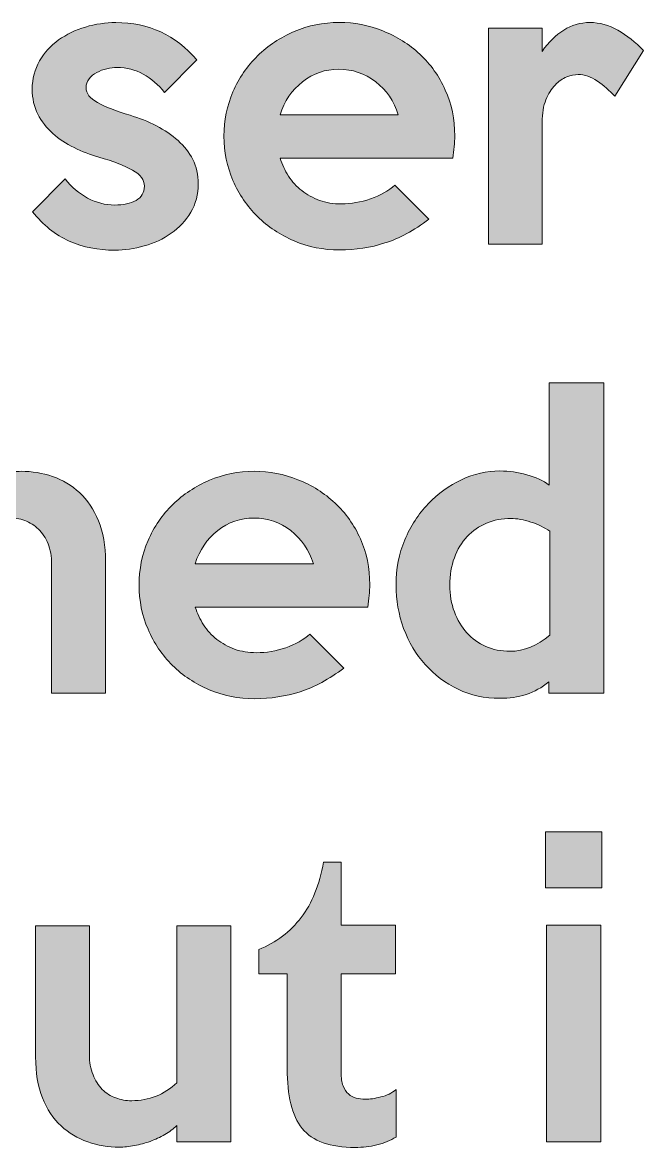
# Model space of a CAD drawing. Header units: inches. Extents: x -195 to 784, y 103 to 204.
# Drawn here: x 395.8 to 404.1, y 122.42 to 137.46 of the extents above; entities that cross this region are included whole.
import ezdxf

# ---------------------------------------------------------------- set-up
doc = ezdxf.new("R2010")
doc.units = ezdxf.units.IN
doc.header["$MEASUREMENT"] = 0
doc.layers.add('Layer 1', color=7, linetype='Continuous')

# ---------------------------------------------------------------- blocks, each defined once
blk = doc.blocks.new('block 13')
at = {"layer": 'Layer 1', "true_color": 0xffffff}
h = blk.add_hatch(color=7, dxfattribs=at)
h.dxf.hatch_style = 2
edge = h.paths.add_edge_path()
edge.add_spline(control_points=[(398.146, 135.303), (398.146, 135.16), (398.112, 135.032), (398.046, 134.921), (397.979, 134.809), (397.892, 134.716), (397.785, 134.641), (397.679, 134.565), (397.558, 134.509), (397.425, 134.471), (397.291, 134.433), (397.159, 134.414), (397.029, 134.414), (396.809, 134.414), (396.606, 134.454), (396.42, 134.536), (396.234, 134.618), (396.072, 134.749), (395.931, 134.929), (395.931, 134.929), (396.366, 135.368), (396.366, 135.368), (396.453, 135.258), (396.553, 135.172), (396.666, 135.111), (396.779, 135.049), (396.901, 135.018), (397.031, 135.018), (397.144, 135.018), (397.239, 135.039), (397.314, 135.081), (397.389, 135.123), (397.426, 135.185), (397.426, 135.269), (397.426, 135.355), (397.373, 135.428), (397.266, 135.486), (397.16, 135.544), (397.009, 135.602), (396.816, 135.659), (396.703, 135.692), (396.593, 135.734), (396.486, 135.786), (396.38, 135.837), (396.285, 135.901), (396.201, 135.976), (396.118, 136.051), (396.051, 136.136), (396.001, 136.233), (395.951, 136.329), (395.926, 136.441), (395.926, 136.568), (395.926, 136.708), (395.959, 136.834), (396.024, 136.945), (396.088, 137.057), (396.174, 137.15), (396.279, 137.225), (396.384, 137.3), (396.504, 137.358), (396.638, 137.398), (396.772, 137.438), (396.907, 137.458), (397.044, 137.458), (397.485, 137.458), (397.845, 137.291), (398.126, 136.958), (398.126, 136.958), (397.696, 136.523), (397.696, 136.523), (397.613, 136.626), (397.518, 136.708), (397.411, 136.768), (397.304, 136.828), (397.187, 136.858), (397.061, 136.858), (397.018, 136.858), (396.971, 136.852), (396.923, 136.84), (396.875, 136.829), (396.83, 136.812), (396.788, 136.79), (396.746, 136.768), (396.712, 136.74), (396.686, 136.705), (396.659, 136.67), (396.646, 136.631), (396.646, 136.588), (396.646, 136.511), (396.697, 136.444), (396.799, 136.388), (396.9, 136.331), (397.046, 136.275), (397.236, 136.218), (397.359, 136.181), (397.476, 136.135), (397.586, 136.078), (397.696, 136.021), (397.792, 135.956), (397.876, 135.88), (397.959, 135.806), (398.025, 135.721), (398.073, 135.625), (398.121, 135.531), (398.146, 135.423), (398.146, 135.303)], knot_values=[0, 0, 0, 0, 1, 1, 1, 2, 2, 2, 3, 3, 3, 4, 4, 4, 5, 5, 5, 6, 6, 6, 7, 7, 7, 8, 8, 8, 9, 9, 9, 10, 10, 10, 11, 11, 11, 12, 12, 12, 13, 13, 13, 14, 14, 14, 15, 15, 15, 16, 16, 16, 17, 17, 17, 18, 18, 18, 19, 19, 19, 20, 20, 20, 21, 21, 21, 22, 22, 22, 23, 23, 23, 24, 24, 24, 25, 25, 25, 26, 26, 26, 27, 27, 27, 28, 28, 28, 29, 29, 29, 30, 30, 30, 31, 31, 31, 32, 32, 32, 33, 33, 33, 34, 34, 34, 35, 35, 35, 35], degree=3, periodic=1)
h = blk.add_hatch(color=7, dxfattribs=at)
h.dxf.hatch_style = 2
edge = h.paths.add_edge_path()
edge.add_spline(control_points=[(401.576, 135.943), (401.576, 135.897), (401.573, 135.848), (401.569, 135.798), (401.563, 135.748), (401.558, 135.697), (401.551, 135.644), (401.551, 135.644), (399.241, 135.644), (399.241, 135.644), (399.267, 135.56), (399.305, 135.481), (399.353, 135.406), (399.402, 135.331), (399.461, 135.266), (399.531, 135.211), (399.6, 135.156), (399.68, 135.113), (399.768, 135.081), (399.856, 135.049), (399.954, 135.033), (400.061, 135.033), (400.191, 135.033), (400.32, 135.056), (400.451, 135.101), (400.581, 135.146), (400.689, 135.207), (400.776, 135.283), (400.776, 135.283), (401.231, 134.828), (401.231, 134.828), (401.031, 134.678), (400.835, 134.573), (400.643, 134.511), (400.451, 134.449), (400.249, 134.418), (400.036, 134.418), (399.819, 134.418), (399.616, 134.458), (399.428, 134.539), (399.24, 134.619), (399.076, 134.727), (398.938, 134.864), (398.799, 135.001), (398.69, 135.161), (398.61, 135.346), (398.53, 135.531), (398.49, 135.728), (398.49, 135.939), (398.49, 136.149), (398.53, 136.346), (398.61, 136.531), (398.69, 136.716), (398.8, 136.877), (398.94, 137.014), (399.08, 137.15), (399.244, 137.258), (399.431, 137.339), (399.617, 137.419), (399.817, 137.459), (400.03, 137.459), (400.233, 137.459), (400.428, 137.422), (400.615, 137.346), (400.802, 137.271), (400.967, 137.167), (401.11, 137.034), (401.254, 136.901), (401.367, 136.741), (401.45, 136.556), (401.533, 136.371), (401.576, 136.166), (401.576, 135.943)], knot_values=[0, 0, 0, 0, 1, 1, 1, 2, 2, 2, 3, 3, 3, 4, 4, 4, 5, 5, 5, 6, 6, 6, 7, 7, 7, 8, 8, 8, 9, 9, 9, 10, 10, 10, 11, 11, 11, 12, 12, 12, 13, 13, 13, 14, 14, 14, 15, 15, 15, 16, 16, 16, 17, 17, 17, 18, 18, 18, 19, 19, 19, 20, 20, 20, 21, 21, 21, 22, 22, 22, 23, 23, 23, 24, 24, 24, 24], degree=3, periodic=1)
edge = h.paths.add_edge_path()
edge.add_spline(control_points=[(400.821, 136.224), (400.765, 136.407), (400.663, 136.555), (400.519, 136.666), (400.374, 136.778), (400.209, 136.834), (400.026, 136.834), (399.846, 136.834), (399.684, 136.778), (399.541, 136.666), (399.398, 136.554), (399.298, 136.407), (399.241, 136.224), (399.241, 136.224), (400.821, 136.224), (400.821, 136.224)], knot_values=[0, 0, 0, 0, 1, 1, 1, 2, 2, 2, 3, 3, 3, 4, 4, 4, 5, 5, 5, 5], degree=3, periodic=1)
h = blk.add_hatch(color=7, dxfattribs=at)
h.dxf.hatch_style = 2
edge = h.paths.add_edge_path()
edge.add_spline(control_points=[(404.1, 137.083), (404.1, 137.083), (403.716, 136.473), (403.716, 136.473), (403.646, 136.55), (403.568, 136.618), (403.483, 136.676), (403.398, 136.734), (403.313, 136.763), (403.226, 136.763), (403.179, 136.763), (403.129, 136.753), (403.073, 136.731), (403.018, 136.709), (402.966, 136.673), (402.918, 136.623), (402.87, 136.573), (402.829, 136.507), (402.796, 136.425), (402.762, 136.344), (402.745, 136.243), (402.745, 136.123), (402.745, 136.123), (402.745, 134.493), (402.745, 134.493), (402.745, 134.493), (402.026, 134.493), (402.026, 134.493), (402.026, 134.493), (402.026, 137.383), (402.026, 137.383), (402.026, 137.383), (402.745, 137.383), (402.745, 137.383), (402.745, 137.383), (402.745, 137.073), (402.745, 137.073), (402.832, 137.196), (402.928, 137.291), (403.033, 137.358), (403.138, 137.425), (403.256, 137.458), (403.386, 137.458), (403.512, 137.458), (403.636, 137.424), (403.758, 137.356), (403.88, 137.287), (403.994, 137.196), (404.1, 137.083)], knot_values=[0, 0, 0, 0, 1, 1, 1, 2, 2, 2, 3, 3, 3, 4, 4, 4, 5, 5, 5, 6, 6, 6, 7, 7, 7, 8, 8, 8, 9, 9, 9, 10, 10, 10, 11, 11, 11, 12, 12, 12, 13, 13, 13, 14, 14, 14, 15, 15, 15, 16, 16, 16, 16], degree=3, periodic=1)
at = {"layer": 'Layer 1', "lineweight": 0}
for points, knots in [([(398.146, 135.303), (398.146, 135.16), (398.112, 135.032), (398.046, 134.921), (397.979, 134.809), (397.892, 134.716), (397.785, 134.641), (397.679, 134.565), (397.558, 134.509), (397.425, 134.471), (397.291, 134.433), (397.159, 134.414), (397.029, 134.414), (396.809, 134.414), (396.606, 134.454), (396.42, 134.536), (396.234, 134.618), (396.072, 134.749), (395.931, 134.929), (395.931, 134.929), (396.366, 135.368), (396.366, 135.368), (396.453, 135.258), (396.553, 135.172), (396.666, 135.111), (396.779, 135.049), (396.901, 135.018), (397.031, 135.018), (397.144, 135.018), (397.239, 135.039), (397.314, 135.081), (397.389, 135.123), (397.426, 135.185), (397.426, 135.269), (397.426, 135.355), (397.373, 135.428), (397.266, 135.486), (397.16, 135.544), (397.009, 135.602), (396.816, 135.659), (396.703, 135.692), (396.593, 135.734), (396.486, 135.786), (396.38, 135.837), (396.285, 135.901), (396.201, 135.976), (396.118, 136.051), (396.051, 136.136), (396.001, 136.233), (395.951, 136.329), (395.926, 136.441), (395.926, 136.568), (395.926, 136.708), (395.959, 136.834), (396.024, 136.945), (396.088, 137.057), (396.174, 137.15), (396.279, 137.225), (396.384, 137.3), (396.504, 137.358), (396.638, 137.398), (396.772, 137.438), (396.907, 137.458), (397.044, 137.458), (397.485, 137.458), (397.845, 137.291), (398.126, 136.958), (398.126, 136.958), (397.696, 136.523), (397.696, 136.523), (397.613, 136.626), (397.518, 136.708), (397.411, 136.768), (397.304, 136.828), (397.187, 136.858), (397.061, 136.858), (397.018, 136.858), (396.971, 136.852), (396.923, 136.84), (396.875, 136.829), (396.83, 136.812), (396.788, 136.79), (396.746, 136.768), (396.712, 136.74), (396.686, 136.705), (396.659, 136.67), (396.646, 136.631), (396.646, 136.588), (396.646, 136.511), (396.697, 136.444), (396.799, 136.388), (396.9, 136.331), (397.046, 136.275), (397.236, 136.218), (397.359, 136.181), (397.476, 136.135), (397.586, 136.078), (397.696, 136.021), (397.792, 135.956), (397.876, 135.88), (397.959, 135.806), (398.025, 135.721), (398.073, 135.625), (398.121, 135.531), (398.146, 135.423), (398.146, 135.303)], [0, 0, 0, 0, 1, 1, 1, 2, 2, 2, 3, 3, 3, 4, 4, 4, 5, 5, 5, 6, 6, 6, 7, 7, 7, 8, 8, 8, 9, 9, 9, 10, 10, 10, 11, 11, 11, 12, 12, 12, 13, 13, 13, 14, 14, 14, 15, 15, 15, 16, 16, 16, 17, 17, 17, 18, 18, 18, 19, 19, 19, 20, 20, 20, 21, 21, 21, 22, 22, 22, 23, 23, 23, 24, 24, 24, 25, 25, 25, 26, 26, 26, 27, 27, 27, 28, 28, 28, 29, 29, 29, 30, 30, 30, 31, 31, 31, 32, 32, 32, 33, 33, 33, 34, 34, 34, 35, 35, 35, 35]), ([(401.576, 135.943), (401.576, 135.897), (401.573, 135.848), (401.569, 135.798), (401.563, 135.748), (401.558, 135.697), (401.551, 135.644), (401.551, 135.644), (399.241, 135.644), (399.241, 135.644), (399.267, 135.56), (399.305, 135.481), (399.353, 135.406), (399.402, 135.331), (399.461, 135.266), (399.531, 135.211), (399.6, 135.156), (399.68, 135.113), (399.768, 135.081), (399.856, 135.049), (399.954, 135.033), (400.061, 135.033), (400.191, 135.033), (400.32, 135.056), (400.451, 135.101), (400.581, 135.146), (400.689, 135.207), (400.776, 135.283), (400.776, 135.283), (401.231, 134.828), (401.231, 134.828), (401.031, 134.678), (400.835, 134.573), (400.643, 134.511), (400.451, 134.449), (400.249, 134.418), (400.036, 134.418), (399.819, 134.418), (399.616, 134.458), (399.428, 134.539), (399.24, 134.619), (399.076, 134.727), (398.938, 134.864), (398.799, 135.001), (398.69, 135.161), (398.61, 135.346), (398.53, 135.531), (398.49, 135.728), (398.49, 135.939), (398.49, 136.149), (398.53, 136.346), (398.61, 136.531), (398.69, 136.716), (398.8, 136.877), (398.94, 137.014), (399.08, 137.15), (399.244, 137.258), (399.431, 137.339), (399.617, 137.419), (399.817, 137.459), (400.03, 137.459), (400.233, 137.459), (400.428, 137.422), (400.615, 137.346), (400.802, 137.271), (400.967, 137.167), (401.11, 137.034), (401.254, 136.901), (401.367, 136.741), (401.45, 136.556), (401.533, 136.371), (401.576, 136.166), (401.576, 135.943)], [0, 0, 0, 0, 1, 1, 1, 2, 2, 2, 3, 3, 3, 4, 4, 4, 5, 5, 5, 6, 6, 6, 7, 7, 7, 8, 8, 8, 9, 9, 9, 10, 10, 10, 11, 11, 11, 12, 12, 12, 13, 13, 13, 14, 14, 14, 15, 15, 15, 16, 16, 16, 17, 17, 17, 18, 18, 18, 19, 19, 19, 20, 20, 20, 21, 21, 21, 22, 22, 22, 23, 23, 23, 24, 24, 24, 24]), ([(404.1, 137.083), (404.1, 137.083), (403.716, 136.473), (403.716, 136.473), (403.646, 136.55), (403.568, 136.618), (403.483, 136.676), (403.398, 136.734), (403.313, 136.763), (403.226, 136.763), (403.179, 136.763), (403.129, 136.753), (403.073, 136.731), (403.018, 136.709), (402.966, 136.673), (402.918, 136.623), (402.87, 136.573), (402.829, 136.507), (402.796, 136.425), (402.762, 136.344), (402.745, 136.243), (402.745, 136.123), (402.745, 136.123), (402.745, 134.493), (402.745, 134.493), (402.745, 134.493), (402.026, 134.493), (402.026, 134.493), (402.026, 134.493), (402.026, 137.383), (402.026, 137.383), (402.026, 137.383), (402.745, 137.383), (402.745, 137.383), (402.745, 137.383), (402.745, 137.073), (402.745, 137.073), (402.832, 137.196), (402.928, 137.291), (403.033, 137.358), (403.138, 137.425), (403.256, 137.458), (403.386, 137.458), (403.512, 137.458), (403.636, 137.424), (403.758, 137.356), (403.88, 137.287), (403.994, 137.196), (404.1, 137.083)], [0, 0, 0, 0, 1, 1, 1, 2, 2, 2, 3, 3, 3, 4, 4, 4, 5, 5, 5, 6, 6, 6, 7, 7, 7, 8, 8, 8, 9, 9, 9, 10, 10, 10, 11, 11, 11, 12, 12, 12, 13, 13, 13, 14, 14, 14, 15, 15, 15, 16, 16, 16, 16]), ([(400.821, 136.224), (400.765, 136.407), (400.663, 136.555), (400.519, 136.666), (400.374, 136.778), (400.209, 136.834), (400.026, 136.834), (399.846, 136.834), (399.684, 136.778), (399.541, 136.666), (399.398, 136.554), (399.298, 136.407), (399.241, 136.224), (399.241, 136.224), (400.821, 136.224), (400.821, 136.224)], [0, 0, 0, 0, 1, 1, 1, 2, 2, 2, 3, 3, 3, 4, 4, 4, 5, 5, 5, 5])]:
    blk.add_open_spline(points, degree=3, knots=knots, dxfattribs=at)
blk = doc.blocks.new('block 14')
at = {"layer": 'Layer 1', "true_color": 0xffffff}
h = blk.add_hatch(color=7, dxfattribs=at)
h.dxf.hatch_style = 2
edge = h.paths.add_edge_path()
edge.add_spline(control_points=[(403.571, 128.493), (403.571, 128.493), (402.835, 128.493), (402.835, 128.493), (402.835, 128.493), (402.835, 128.643), (402.835, 128.643), (402.742, 128.566), (402.64, 128.51), (402.53, 128.475), (402.421, 128.44), (402.303, 128.423), (402.18, 128.423), (401.977, 128.423), (401.79, 128.463), (401.621, 128.545), (401.451, 128.627), (401.304, 128.737), (401.181, 128.876), (401.057, 129.014), (400.962, 129.175), (400.893, 129.358), (400.825, 129.541), (400.791, 129.735), (400.791, 129.938), (400.791, 130.155), (400.83, 130.356), (400.908, 130.541), (400.986, 130.726), (401.091, 130.886), (401.221, 131.023), (401.351, 131.16), (401.499, 131.267), (401.666, 131.346), (401.833, 131.424), (402.004, 131.463), (402.18, 131.463), (402.304, 131.463), (402.424, 131.446), (402.541, 131.413), (402.657, 131.379), (402.757, 131.333), (402.841, 131.273), (402.841, 131.273), (402.841, 132.643), (402.841, 132.643), (402.841, 132.643), (403.571, 132.643), (403.571, 132.643), (403.571, 132.643), (403.571, 128.493), (403.571, 128.493), (403.571, 128.493), (403.571, 128.493), (403.571, 128.493)], knot_values=[0, 0, 0, 0, 1, 1, 1, 2, 2, 2, 3, 3, 3, 4, 4, 4, 5, 5, 5, 6, 6, 6, 7, 7, 7, 8, 8, 8, 9, 9, 9, 10, 10, 10, 11, 11, 11, 12, 12, 12, 13, 13, 13, 14, 14, 14, 15, 15, 15, 16, 16, 16, 17, 17, 17, 18, 18, 18, 18], degree=3, periodic=1)
edge = h.paths.add_edge_path()
edge.add_spline(control_points=[(402.846, 129.268), (402.846, 129.268), (402.846, 130.658), (402.846, 130.658), (402.812, 130.681), (402.774, 130.703), (402.73, 130.725), (402.687, 130.747), (402.641, 130.765), (402.595, 130.78), (402.548, 130.795), (402.501, 130.806), (402.454, 130.815), (402.407, 130.824), (402.366, 130.828), (402.329, 130.828), (402.209, 130.828), (402.099, 130.806), (402, 130.765), (401.902, 130.723), (401.816, 130.664), (401.742, 130.585), (401.668, 130.506), (401.612, 130.413), (401.571, 130.302), (401.531, 130.193), (401.511, 130.071), (401.511, 129.937), (401.511, 129.808), (401.531, 129.688), (401.571, 129.58), (401.612, 129.472), (401.667, 129.378), (401.737, 129.3), (401.807, 129.221), (401.892, 129.16), (401.991, 129.117), (402.089, 129.074), (402.197, 129.052), (402.314, 129.052), (402.504, 129.053), (402.682, 129.124), (402.846, 129.268)], knot_values=[0, 0, 0, 0, 1, 1, 1, 2, 2, 2, 3, 3, 3, 4, 4, 4, 5, 5, 5, 6, 6, 6, 7, 7, 7, 8, 8, 8, 9, 9, 9, 10, 10, 10, 11, 11, 11, 12, 12, 12, 13, 13, 13, 14, 14, 14, 14], degree=3, periodic=1)
h = blk.add_hatch(color=7, dxfattribs=at)
h.dxf.hatch_style = 2
edge = h.paths.add_edge_path()
edge.add_spline(control_points=[(400.44, 129.943), (400.44, 129.896), (400.438, 129.848), (400.433, 129.798), (400.428, 129.748), (400.422, 129.696), (400.416, 129.643), (400.416, 129.643), (398.106, 129.643), (398.106, 129.643), (398.132, 129.56), (398.17, 129.48), (398.218, 129.406), (398.266, 129.331), (398.325, 129.266), (398.395, 129.211), (398.466, 129.156), (398.544, 129.112), (398.633, 129.08), (398.722, 129.049), (398.819, 129.033), (398.925, 129.033), (399.055, 129.033), (399.186, 129.055), (399.316, 129.1), (399.445, 129.145), (399.554, 129.206), (399.64, 129.283), (399.64, 129.283), (400.095, 128.828), (400.095, 128.828), (399.895, 128.678), (399.7, 128.572), (399.508, 128.511), (399.316, 128.449), (399.114, 128.418), (398.9, 128.418), (398.684, 128.418), (398.481, 128.458), (398.293, 128.538), (398.104, 128.619), (397.941, 128.726), (397.802, 128.863), (397.664, 129), (397.555, 129.161), (397.475, 129.346), (397.395, 129.531), (397.355, 129.728), (397.355, 129.938), (397.355, 130.148), (397.395, 130.346), (397.475, 130.531), (397.555, 130.716), (397.665, 130.876), (397.805, 131.014), (397.945, 131.15), (398.108, 131.258), (398.295, 131.338), (398.482, 131.418), (398.682, 131.458), (398.895, 131.458), (399.098, 131.458), (399.293, 131.421), (399.48, 131.346), (399.667, 131.271), (399.832, 131.167), (399.975, 131.034), (400.118, 130.9), (400.232, 130.741), (400.315, 130.556), (400.399, 130.371), (400.44, 130.166), (400.44, 129.943)], knot_values=[0, 0, 0, 0, 1, 1, 1, 2, 2, 2, 3, 3, 3, 4, 4, 4, 5, 5, 5, 6, 6, 6, 7, 7, 7, 8, 8, 8, 9, 9, 9, 10, 10, 10, 11, 11, 11, 12, 12, 12, 13, 13, 13, 14, 14, 14, 15, 15, 15, 16, 16, 16, 17, 17, 17, 18, 18, 18, 19, 19, 19, 20, 20, 20, 21, 21, 21, 22, 22, 22, 23, 23, 23, 24, 24, 24, 24], degree=3, periodic=1)
edge = h.paths.add_edge_path()
edge.add_spline(control_points=[(399.686, 130.223), (399.629, 130.407), (399.528, 130.554), (399.383, 130.666), (399.238, 130.777), (399.074, 130.833), (398.891, 130.833), (398.711, 130.833), (398.549, 130.777), (398.406, 130.666), (398.262, 130.554), (398.163, 130.407), (398.106, 130.223), (398.106, 130.223), (399.686, 130.223), (399.686, 130.223)], knot_values=[0, 0, 0, 0, 1, 1, 1, 2, 2, 2, 3, 3, 3, 4, 4, 4, 5, 5, 5, 5], degree=3, periodic=1)
h = blk.add_hatch(color=7, dxfattribs=at)
h.dxf.hatch_style = 2
edge = h.paths.add_edge_path()
edge.add_spline(control_points=[(396.906, 128.493), (396.906, 128.493), (396.186, 128.493), (396.186, 128.493), (396.186, 128.493), (396.186, 130.218), (396.186, 130.218), (396.186, 130.321), (396.17, 130.412), (396.138, 130.49), (396.106, 130.568), (396.063, 130.634), (396.01, 130.685), (395.957, 130.737), (395.895, 130.775), (395.826, 130.8), (395.758, 130.825), (395.687, 130.838), (395.613, 130.838), (395.503, 130.838), (395.394, 130.818), (395.287, 130.78), (395.18, 130.742), (395.083, 130.681), (394.996, 130.597), (394.996, 130.597), (394.996, 128.492), (394.996, 128.492), (394.996, 128.492), (394.276, 128.492), (394.276, 128.492), (394.276, 128.492), (394.276, 131.383), (394.276, 131.383), (394.276, 131.383), (394.996, 131.383), (394.996, 131.383), (394.996, 131.383), (395.001, 131.168), (395.001, 131.168), (395.044, 131.211), (395.097, 131.251), (395.161, 131.287), (395.224, 131.324), (395.29, 131.355), (395.358, 131.38), (395.427, 131.405), (395.497, 131.425), (395.569, 131.437), (395.64, 131.451), (395.709, 131.458), (395.776, 131.458), (395.923, 131.458), (396.063, 131.435), (396.199, 131.388), (396.334, 131.341), (396.454, 131.27), (396.558, 131.173), (396.664, 131.076), (396.748, 130.951), (396.812, 130.798), (396.875, 130.644), (396.907, 130.463), (396.907, 130.253), (396.907, 130.253), (396.907, 128.493), (396.907, 128.493), (396.907, 128.493), (396.906, 128.493), (396.906, 128.493)], knot_values=[0, 0, 0, 0, 1, 1, 1, 2, 2, 2, 3, 3, 3, 4, 4, 4, 5, 5, 5, 6, 6, 6, 7, 7, 7, 8, 8, 8, 9, 9, 9, 10, 10, 10, 11, 11, 11, 12, 12, 12, 13, 13, 13, 14, 14, 14, 15, 15, 15, 16, 16, 16, 17, 17, 17, 18, 18, 18, 19, 19, 19, 20, 20, 20, 21, 21, 21, 22, 22, 22, 23, 23, 23, 23], degree=3, periodic=1)
at = {"layer": 'Layer 1', "lineweight": 0}
for points, knots in [([(403.571, 128.493), (403.571, 128.493), (402.835, 128.493), (402.835, 128.493), (402.835, 128.493), (402.835, 128.643), (402.835, 128.643), (402.742, 128.566), (402.64, 128.51), (402.53, 128.475), (402.421, 128.44), (402.303, 128.423), (402.18, 128.423), (401.977, 128.423), (401.79, 128.463), (401.621, 128.545), (401.451, 128.627), (401.304, 128.737), (401.181, 128.876), (401.057, 129.014), (400.962, 129.175), (400.893, 129.358), (400.825, 129.541), (400.791, 129.735), (400.791, 129.938), (400.791, 130.155), (400.83, 130.356), (400.908, 130.541), (400.986, 130.726), (401.091, 130.886), (401.221, 131.023), (401.351, 131.16), (401.499, 131.267), (401.666, 131.346), (401.833, 131.424), (402.004, 131.463), (402.18, 131.463), (402.304, 131.463), (402.424, 131.446), (402.541, 131.413), (402.657, 131.379), (402.757, 131.333), (402.841, 131.273), (402.841, 131.273), (402.841, 132.643), (402.841, 132.643), (402.841, 132.643), (403.571, 132.643), (403.571, 132.643), (403.571, 132.643), (403.571, 128.493), (403.571, 128.493), (403.571, 128.493), (403.571, 128.493), (403.571, 128.493)], [0, 0, 0, 0, 1, 1, 1, 2, 2, 2, 3, 3, 3, 4, 4, 4, 5, 5, 5, 6, 6, 6, 7, 7, 7, 8, 8, 8, 9, 9, 9, 10, 10, 10, 11, 11, 11, 12, 12, 12, 13, 13, 13, 14, 14, 14, 15, 15, 15, 16, 16, 16, 17, 17, 17, 18, 18, 18, 18]), ([(400.44, 129.943), (400.44, 129.896), (400.438, 129.848), (400.433, 129.798), (400.428, 129.748), (400.422, 129.696), (400.416, 129.643), (400.416, 129.643), (398.106, 129.643), (398.106, 129.643), (398.132, 129.56), (398.17, 129.48), (398.218, 129.406), (398.266, 129.331), (398.325, 129.266), (398.395, 129.211), (398.466, 129.156), (398.544, 129.112), (398.633, 129.08), (398.722, 129.049), (398.819, 129.033), (398.925, 129.033), (399.055, 129.033), (399.186, 129.055), (399.316, 129.1), (399.445, 129.145), (399.554, 129.206), (399.64, 129.283), (399.64, 129.283), (400.095, 128.828), (400.095, 128.828), (399.895, 128.678), (399.7, 128.572), (399.508, 128.511), (399.316, 128.449), (399.114, 128.418), (398.9, 128.418), (398.684, 128.418), (398.481, 128.458), (398.293, 128.538), (398.104, 128.619), (397.941, 128.726), (397.802, 128.863), (397.664, 129), (397.555, 129.161), (397.475, 129.346), (397.395, 129.531), (397.355, 129.728), (397.355, 129.938), (397.355, 130.148), (397.395, 130.346), (397.475, 130.531), (397.555, 130.716), (397.665, 130.876), (397.805, 131.014), (397.945, 131.15), (398.108, 131.258), (398.295, 131.338), (398.482, 131.418), (398.682, 131.458), (398.895, 131.458), (399.098, 131.458), (399.293, 131.421), (399.48, 131.346), (399.667, 131.271), (399.832, 131.167), (399.975, 131.034), (400.118, 130.9), (400.232, 130.741), (400.315, 130.556), (400.399, 130.371), (400.44, 130.166), (400.44, 129.943)], [0, 0, 0, 0, 1, 1, 1, 2, 2, 2, 3, 3, 3, 4, 4, 4, 5, 5, 5, 6, 6, 6, 7, 7, 7, 8, 8, 8, 9, 9, 9, 10, 10, 10, 11, 11, 11, 12, 12, 12, 13, 13, 13, 14, 14, 14, 15, 15, 15, 16, 16, 16, 17, 17, 17, 18, 18, 18, 19, 19, 19, 20, 20, 20, 21, 21, 21, 22, 22, 22, 23, 23, 23, 24, 24, 24, 24]), ([(396.906, 128.493), (396.906, 128.493), (396.186, 128.493), (396.186, 128.493), (396.186, 128.493), (396.186, 130.218), (396.186, 130.218), (396.186, 130.321), (396.17, 130.412), (396.138, 130.49), (396.106, 130.568), (396.063, 130.634), (396.01, 130.685), (395.957, 130.737), (395.895, 130.775), (395.826, 130.8), (395.758, 130.825), (395.687, 130.838), (395.613, 130.838), (395.503, 130.838), (395.394, 130.818), (395.287, 130.78), (395.18, 130.742), (395.083, 130.681), (394.996, 130.597), (394.996, 130.597), (394.996, 128.492), (394.996, 128.492), (394.996, 128.492), (394.276, 128.492), (394.276, 128.492), (394.276, 128.492), (394.276, 131.383), (394.276, 131.383), (394.276, 131.383), (394.996, 131.383), (394.996, 131.383), (394.996, 131.383), (395.001, 131.168), (395.001, 131.168), (395.044, 131.211), (395.097, 131.251), (395.161, 131.287), (395.224, 131.324), (395.29, 131.355), (395.358, 131.38), (395.427, 131.405), (395.497, 131.425), (395.569, 131.437), (395.64, 131.451), (395.709, 131.458), (395.776, 131.458), (395.923, 131.458), (396.063, 131.435), (396.199, 131.388), (396.334, 131.341), (396.454, 131.27), (396.558, 131.173), (396.664, 131.076), (396.748, 130.951), (396.812, 130.798), (396.875, 130.644), (396.907, 130.463), (396.907, 130.253), (396.907, 130.253), (396.907, 128.493), (396.907, 128.493), (396.907, 128.493), (396.906, 128.493), (396.906, 128.493)], [0, 0, 0, 0, 1, 1, 1, 2, 2, 2, 3, 3, 3, 4, 4, 4, 5, 5, 5, 6, 6, 6, 7, 7, 7, 8, 8, 8, 9, 9, 9, 10, 10, 10, 11, 11, 11, 12, 12, 12, 13, 13, 13, 14, 14, 14, 15, 15, 15, 16, 16, 16, 17, 17, 17, 18, 18, 18, 19, 19, 19, 20, 20, 20, 21, 21, 21, 22, 22, 22, 23, 23, 23, 23]), ([(399.686, 130.223), (399.629, 130.407), (399.528, 130.554), (399.383, 130.666), (399.238, 130.777), (399.074, 130.833), (398.891, 130.833), (398.711, 130.833), (398.549, 130.777), (398.406, 130.666), (398.262, 130.554), (398.163, 130.407), (398.106, 130.223), (398.106, 130.223), (399.686, 130.223), (399.686, 130.223)], [0, 0, 0, 0, 1, 1, 1, 2, 2, 2, 3, 3, 3, 4, 4, 4, 5, 5, 5, 5]), ([(402.846, 129.268), (402.846, 129.268), (402.846, 130.658), (402.846, 130.658), (402.812, 130.681), (402.774, 130.703), (402.73, 130.725), (402.687, 130.747), (402.641, 130.765), (402.595, 130.78), (402.548, 130.795), (402.501, 130.806), (402.454, 130.815), (402.407, 130.824), (402.366, 130.828), (402.329, 130.828), (402.209, 130.828), (402.099, 130.806), (402, 130.765), (401.902, 130.723), (401.816, 130.664), (401.742, 130.585), (401.668, 130.506), (401.612, 130.413), (401.571, 130.302), (401.531, 130.193), (401.511, 130.071), (401.511, 129.937), (401.511, 129.808), (401.531, 129.688), (401.571, 129.58), (401.612, 129.472), (401.667, 129.378), (401.737, 129.3), (401.807, 129.221), (401.892, 129.16), (401.991, 129.117), (402.089, 129.074), (402.197, 129.052), (402.314, 129.052), (402.504, 129.053), (402.682, 129.124), (402.846, 129.268)], [0, 0, 0, 0, 1, 1, 1, 2, 2, 2, 3, 3, 3, 4, 4, 4, 5, 5, 5, 6, 6, 6, 7, 7, 7, 8, 8, 8, 9, 9, 9, 10, 10, 10, 11, 11, 11, 12, 12, 12, 13, 13, 13, 14, 14, 14, 14])]:
    blk.add_open_spline(points, degree=3, knots=knots, dxfattribs=at)
blk = doc.blocks.new('block 15')
at = {"layer": 'Layer 1', "true_color": 0xffffff}
h = blk.add_hatch(color=7, dxfattribs=at)
h.dxf.hatch_style = 2
h.paths.add_polyline_path([(403.541, 125.888), (402.791, 125.888), (402.791, 126.638), (403.541, 126.638)])
h.paths.add_polyline_path([(403.531, 122.493), (402.801, 122.493), (402.801, 125.388), (403.531, 125.388)])
h = blk.add_hatch(color=7, dxfattribs=at)
h.dxf.hatch_style = 2
edge = h.paths.add_edge_path()
edge.add_spline(control_points=[(400.791, 122.558), (400.718, 122.511), (400.633, 122.477), (400.536, 122.453), (400.439, 122.429), (400.343, 122.418), (400.246, 122.418), (400.076, 122.418), (399.933, 122.439), (399.816, 122.48), (399.699, 122.522), (399.606, 122.586), (399.536, 122.673), (399.466, 122.759), (399.415, 122.869), (399.384, 123.003), (399.352, 123.136), (399.336, 123.293), (399.336, 123.473), (399.336, 123.473), (399.336, 124.738), (399.336, 124.738), (399.336, 124.738), (398.955, 124.738), (398.955, 124.738), (398.955, 124.738), (398.955, 125.063), (398.955, 125.063), (399.189, 125.159), (399.378, 125.303), (399.523, 125.493), (399.668, 125.683), (399.767, 125.93), (399.821, 126.233), (399.821, 126.233), (400.056, 126.233), (400.056, 126.233), (400.056, 126.233), (400.056, 125.388), (400.056, 125.388), (400.056, 125.388), (400.786, 125.388), (400.786, 125.388), (400.786, 125.388), (400.786, 124.738), (400.786, 124.738), (400.786, 124.738), (400.056, 124.738), (400.056, 124.738), (400.056, 124.738), (400.056, 123.423), (400.056, 123.423), (400.056, 123.35), (400.065, 123.289), (400.083, 123.243), (400.101, 123.196), (400.126, 123.159), (400.156, 123.133), (400.186, 123.106), (400.22, 123.087), (400.258, 123.078), (400.296, 123.068), (400.337, 123.063), (400.381, 123.063), (400.438, 123.063), (400.506, 123.073), (400.586, 123.093), (400.666, 123.113), (400.734, 123.146), (400.791, 123.192), (400.791, 123.192), (400.791, 122.558), (400.791, 122.558), (400.791, 122.558), (400.791, 122.558), (400.791, 122.558)], knot_values=[0, 0, 0, 0, 1, 1, 1, 2, 2, 2, 3, 3, 3, 4, 4, 4, 5, 5, 5, 6, 6, 6, 7, 7, 7, 8, 8, 8, 9, 9, 9, 10, 10, 10, 11, 11, 11, 12, 12, 12, 13, 13, 13, 14, 14, 14, 15, 15, 15, 16, 16, 16, 17, 17, 17, 18, 18, 18, 19, 19, 19, 20, 20, 20, 21, 21, 21, 22, 22, 22, 23, 23, 23, 24, 24, 24, 25, 25, 25, 25], degree=3, periodic=1)
h = blk.add_hatch(color=7, dxfattribs=at)
h.dxf.hatch_style = 2
edge = h.paths.add_edge_path()
edge.add_spline(control_points=[(398.581, 122.493), (398.581, 122.493), (397.861, 122.493), (397.861, 122.493), (397.861, 122.493), (397.861, 122.713), (397.861, 122.713), (397.814, 122.666), (397.76, 122.626), (397.698, 122.591), (397.637, 122.555), (397.572, 122.525), (397.503, 122.5), (397.435, 122.476), (397.365, 122.456), (397.293, 122.443), (397.222, 122.43), (397.154, 122.423), (397.091, 122.423), (396.945, 122.423), (396.803, 122.446), (396.668, 122.493), (396.533, 122.539), (396.414, 122.611), (396.311, 122.707), (396.207, 122.804), (396.125, 122.929), (396.063, 123.083), (396.002, 123.236), (395.971, 123.417), (395.971, 123.628), (395.971, 123.628), (395.971, 125.383), (395.971, 125.383), (395.971, 125.383), (396.691, 125.383), (396.691, 125.383), (396.691, 125.383), (396.691, 123.662), (396.691, 123.662), (396.691, 123.559), (396.707, 123.468), (396.739, 123.39), (396.77, 123.312), (396.812, 123.247), (396.863, 123.195), (396.915, 123.144), (396.975, 123.105), (397.043, 123.08), (397.112, 123.055), (397.182, 123.043), (397.256, 123.043), (397.489, 123.043), (397.691, 123.123), (397.861, 123.283), (397.861, 123.283), (397.861, 125.383), (397.861, 125.383), (397.861, 125.383), (398.581, 125.383), (398.581, 125.383), (398.581, 125.383), (398.581, 122.493), (398.581, 122.493)], knot_values=[0, 0, 0, 0, 1, 1, 1, 2, 2, 2, 3, 3, 3, 4, 4, 4, 5, 5, 5, 6, 6, 6, 7, 7, 7, 8, 8, 8, 9, 9, 9, 10, 10, 10, 11, 11, 11, 12, 12, 12, 13, 13, 13, 14, 14, 14, 15, 15, 15, 16, 16, 16, 17, 17, 17, 18, 18, 18, 19, 19, 19, 20, 20, 20, 21, 21, 21, 21], degree=3, periodic=1)
at = {"layer": 'Layer 1', "lineweight": 0}
for points in [[(403.541, 125.888), (402.791, 125.888), (402.791, 126.638), (403.541, 126.638), (403.541, 125.888)], [(403.531, 122.493), (402.801, 122.493), (402.801, 125.388), (403.531, 125.388), (403.531, 122.493)]]:
    blk.add_lwpolyline(points, dxfattribs=at)
for points, knots in [([(400.791, 122.558), (400.718, 122.511), (400.633, 122.477), (400.536, 122.453), (400.439, 122.429), (400.343, 122.418), (400.246, 122.418), (400.076, 122.418), (399.933, 122.439), (399.816, 122.48), (399.699, 122.522), (399.606, 122.586), (399.536, 122.673), (399.466, 122.759), (399.415, 122.869), (399.384, 123.003), (399.352, 123.136), (399.336, 123.293), (399.336, 123.473), (399.336, 123.473), (399.336, 124.738), (399.336, 124.738), (399.336, 124.738), (398.955, 124.738), (398.955, 124.738), (398.955, 124.738), (398.955, 125.063), (398.955, 125.063), (399.189, 125.159), (399.378, 125.303), (399.523, 125.493), (399.668, 125.683), (399.767, 125.93), (399.821, 126.233), (399.821, 126.233), (400.056, 126.233), (400.056, 126.233), (400.056, 126.233), (400.056, 125.388), (400.056, 125.388), (400.056, 125.388), (400.786, 125.388), (400.786, 125.388), (400.786, 125.388), (400.786, 124.738), (400.786, 124.738), (400.786, 124.738), (400.056, 124.738), (400.056, 124.738), (400.056, 124.738), (400.056, 123.423), (400.056, 123.423), (400.056, 123.35), (400.065, 123.289), (400.083, 123.243), (400.101, 123.196), (400.126, 123.159), (400.156, 123.133), (400.186, 123.106), (400.22, 123.087), (400.258, 123.078), (400.296, 123.068), (400.337, 123.063), (400.381, 123.063), (400.438, 123.063), (400.506, 123.073), (400.586, 123.093), (400.666, 123.113), (400.734, 123.146), (400.791, 123.192), (400.791, 123.192), (400.791, 122.558), (400.791, 122.558), (400.791, 122.558), (400.791, 122.558), (400.791, 122.558)], [0, 0, 0, 0, 1, 1, 1, 2, 2, 2, 3, 3, 3, 4, 4, 4, 5, 5, 5, 6, 6, 6, 7, 7, 7, 8, 8, 8, 9, 9, 9, 10, 10, 10, 11, 11, 11, 12, 12, 12, 13, 13, 13, 14, 14, 14, 15, 15, 15, 16, 16, 16, 17, 17, 17, 18, 18, 18, 19, 19, 19, 20, 20, 20, 21, 21, 21, 22, 22, 22, 23, 23, 23, 24, 24, 24, 25, 25, 25, 25]), ([(398.581, 122.493), (398.581, 122.493), (397.861, 122.493), (397.861, 122.493), (397.861, 122.493), (397.861, 122.713), (397.861, 122.713), (397.814, 122.666), (397.76, 122.626), (397.698, 122.591), (397.637, 122.555), (397.572, 122.525), (397.503, 122.5), (397.435, 122.476), (397.365, 122.456), (397.293, 122.443), (397.222, 122.43), (397.154, 122.423), (397.091, 122.423), (396.945, 122.423), (396.803, 122.446), (396.668, 122.493), (396.533, 122.539), (396.414, 122.611), (396.311, 122.707), (396.207, 122.804), (396.125, 122.929), (396.063, 123.083), (396.002, 123.236), (395.971, 123.417), (395.971, 123.628), (395.971, 123.628), (395.971, 125.383), (395.971, 125.383), (395.971, 125.383), (396.691, 125.383), (396.691, 125.383), (396.691, 125.383), (396.691, 123.662), (396.691, 123.662), (396.691, 123.559), (396.707, 123.468), (396.739, 123.39), (396.77, 123.312), (396.812, 123.247), (396.863, 123.195), (396.915, 123.144), (396.975, 123.105), (397.043, 123.08), (397.112, 123.055), (397.182, 123.043), (397.256, 123.043), (397.489, 123.043), (397.691, 123.123), (397.861, 123.283), (397.861, 123.283), (397.861, 125.383), (397.861, 125.383), (397.861, 125.383), (398.581, 125.383), (398.581, 125.383), (398.581, 125.383), (398.581, 122.493), (398.581, 122.493)], [0, 0, 0, 0, 1, 1, 1, 2, 2, 2, 3, 3, 3, 4, 4, 4, 5, 5, 5, 6, 6, 6, 7, 7, 7, 8, 8, 8, 9, 9, 9, 10, 10, 10, 11, 11, 11, 12, 12, 12, 13, 13, 13, 14, 14, 14, 15, 15, 15, 16, 16, 16, 17, 17, 17, 18, 18, 18, 19, 19, 19, 20, 20, 20, 21, 21, 21, 21])]:
    blk.add_open_spline(points, degree=3, knots=knots, dxfattribs=at)
blk = doc.blocks.new('block 11')
at = {"layer": 'Layer 1'}
for name in ['block 13', 'block 14', 'block 15']:
    blk.add_blockref(name, (0, 0), dxfattribs=at)
blk = doc.blocks.new('block 5')
at = {"layer": 'Layer 1'}
blk.add_blockref('block 11', (0, 0), dxfattribs=at)

msp = doc.modelspace()

# ---------------------------------------------------------------- block references
at = {"layer": 'Layer 1'}
msp.add_blockref('block 5', (0, 0), dxfattribs=at)

doc.saveas('drawing.dxf')
